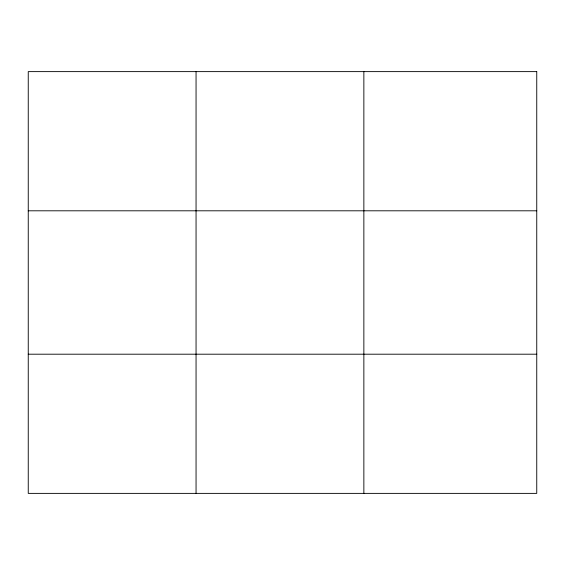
<?xml version="1.0" encoding="UTF-8"?>
<svg xmlns="http://www.w3.org/2000/svg" width="565" height="565" viewBox="0 0 565 565"><rect width="100%" height="100%" fill="white"/><g stroke="black" fill="none" stroke-linecap="round" stroke-linejoin="round"><path stroke-width="0.85" d="M196.055 493.379L196.055 71.621M363.86 493.379L363.86 71.621M28.25 210.802L536.75 210.802M28.25 354.199L536.75 354.199M536.75 71.621L536.75 493.379L28.25 493.379L28.25 71.621L536.75 71.621"/></g></svg>
